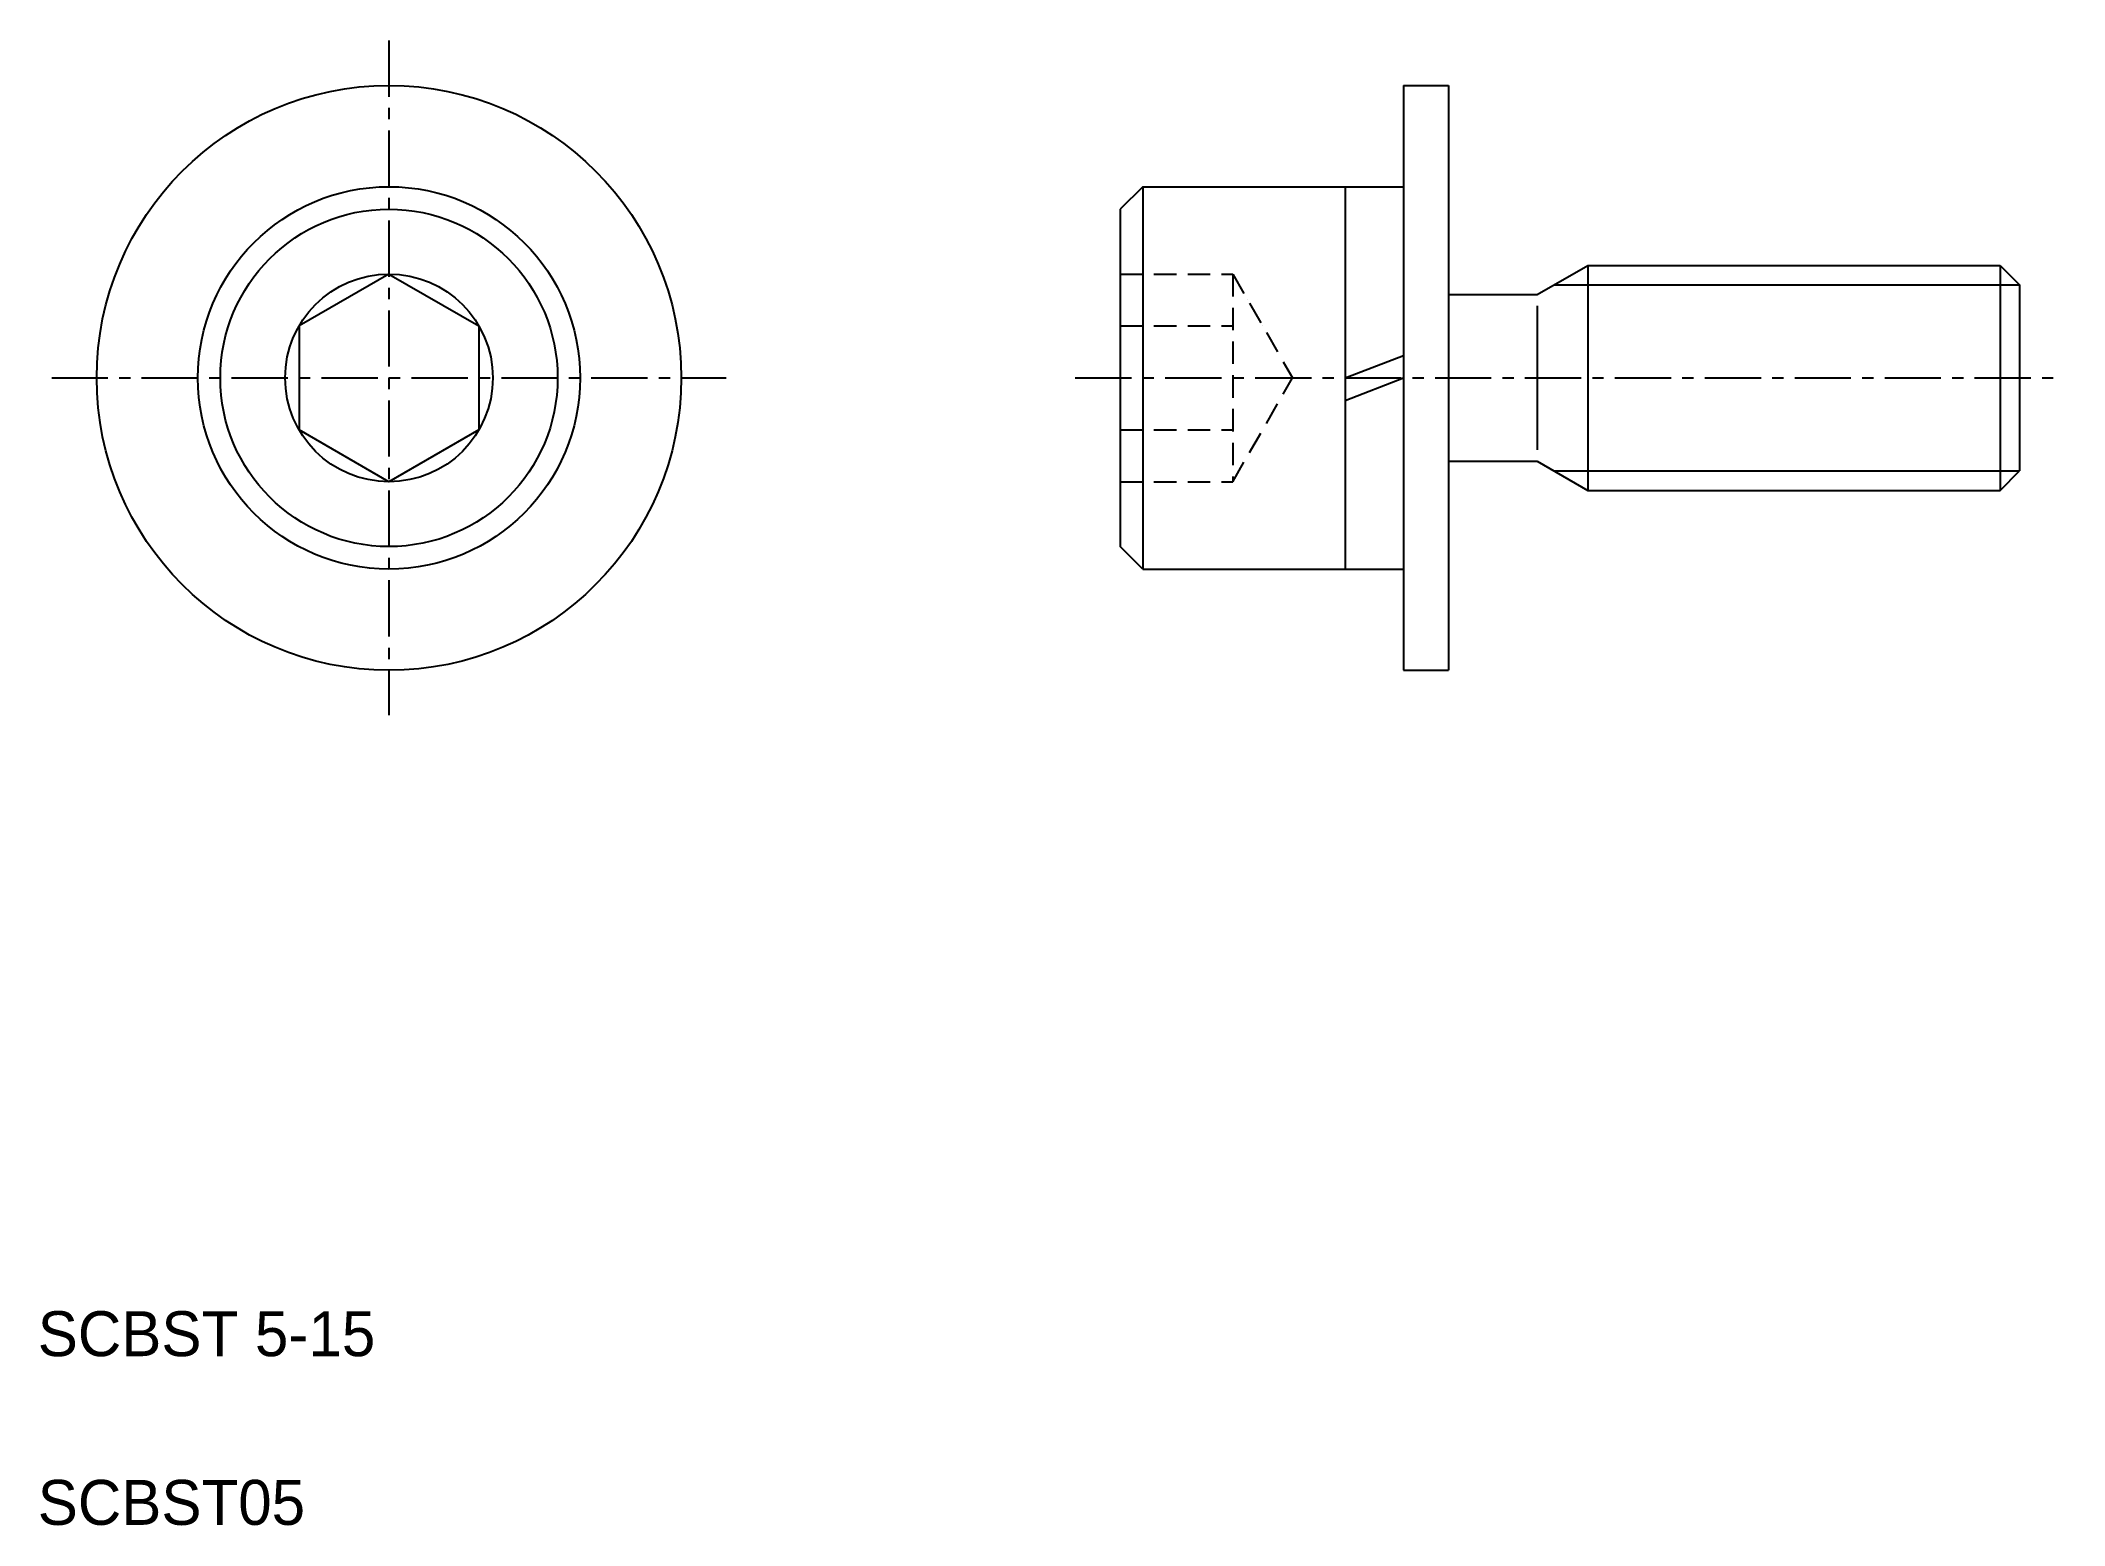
# Model space of a CAD drawing. Extents: x 2.6 to 47.6, y -4.9 to 28.1.
import ezdxf

# ---------------------------------------------------------------- set-up
doc = ezdxf.new("R2010")
doc.units = 0
doc.linetypes.add('CENTER', pattern=[2, 1.25, -0.25, 0.25, -0.25])
doc.linetypes.add('DASHED', pattern=[0.75, 0.5, -0.25])
doc.layers.get('0').update_dxf_attribs({"linetype": 'CONTINUOUS'})
doc.layers.add('CENTER', color=1, linetype='CENTER')

msp = doc.modelspace()

# ---------------------------------------------------------------- linework, layer by layer
at = {"color": 7, "linetype": 'CONTINUOUS'}
for p, q in [((32.874, 27.073), (32.874, 14.073)), ((32.874, 27.073), (33.874, 27.073)), ((33.874, 27.073), (33.874, 14.073)), ((27.074, 24.823), (26.574, 24.323)), ((27.074, 24.823), (32.874, 24.823)), ((27.074, 24.823), (27.074, 16.323)), ((31.574, 24.823), (31.574, 16.323)), ((26.574, 24.323), (26.574, 16.823)), ((35.848, 22.423), (36.974, 23.073)), ((36.974, 23.073), (46.141, 23.073)), ((36.974, 23.073), (36.974, 18.073)), ((36.974, 23.073), (36.974, 18.073)), ((46.141, 23.073), (46.141, 18.073)), ((46.141, 23.073), (46.574, 22.64)), ((10.311, 22.882), (8.311, 21.727)), ((10.311, 22.882), (12.311, 21.727)), ((46.574, 22.64), (46.574, 18.506)), ((33.874, 22.423), (35.848, 22.423)), ((35.848, 22.173), (35.848, 18.973)), ((8.311, 21.727), (8.311, 19.418)), ((12.311, 21.727), (12.311, 19.418)), ((31.574, 20.573), (32.874, 21.073)), ((31.574, 20.073), (32.874, 20.573)), ((10.311, 18.263), (8.311, 19.418)), ((12.311, 19.418), (10.311, 18.263)), ((33.874, 18.723), (35.848, 18.723)), ((35.848, 18.723), (36.974, 18.073)), ((46.141, 18.073), (46.574, 18.506)), ((36.974, 18.073), (46.141, 18.073)), ((27.074, 16.323), (26.574, 16.823)), ((27.074, 16.323), (32.874, 16.323)), ((32.874, 14.073), (33.874, 14.073))]:
    msp.add_line(p, q, dxfattribs=at)
at = {"color": 3, "linetype": 'DASHED'}
for p, q in [((26.574, 22.882), (29.074, 22.882)), ((29.074, 22.882), (30.407, 20.573)), ((29.074, 22.882), (29.074, 18.263)), ((29.407, 22.305), (29.407, 22.305)), ((26.574, 21.727), (29.074, 21.727)), ((29.74, 21.727), (29.74, 21.727)), ((29.074, 18.263), (30.407, 20.573)), ((26.574, 19.418), (29.074, 19.418)), ((26.574, 18.263), (29.074, 18.263))]:
    msp.add_line(p, q, dxfattribs=at)
at = {"color": 3, "linetype": 'CONTINUOUS'}
for p, q in [((36.224, 22.64), (46.574, 22.64)), ((36.224, 18.506), (46.574, 18.506))]:
    msp.add_line(p, q, dxfattribs=at)
at = {"color": 7, "linetype": 'CONTINUOUS'}
for radius in [6.5, 4.25, 3.75, 2.309]:
    msp.add_circle((10.311, 20.573), radius, dxfattribs=at)
at = {"layer": 'CENTER', "color": 1, "linetype": 'CENTER'}
for p, q in [((10.311, 28.073), (10.311, 13.073)), ((2.811, 20.573), (17.811, 20.573)), ((25.574, 20.573), (47.574, 20.573))]:
    msp.add_line(p, q, dxfattribs=at)

# ---------------------------------------------------------------- texts
at = {"color": 7, "linetype": 'CONTINUOUS'}
for s, p in [('SCBST 5-15', (2.5, -1.173)), ('SCBST05', (2.5, -4.923))]:
    msp.add_text(s, height=1, dxfattribs=at).set_placement(p)

doc.saveas('drawing.dxf')
